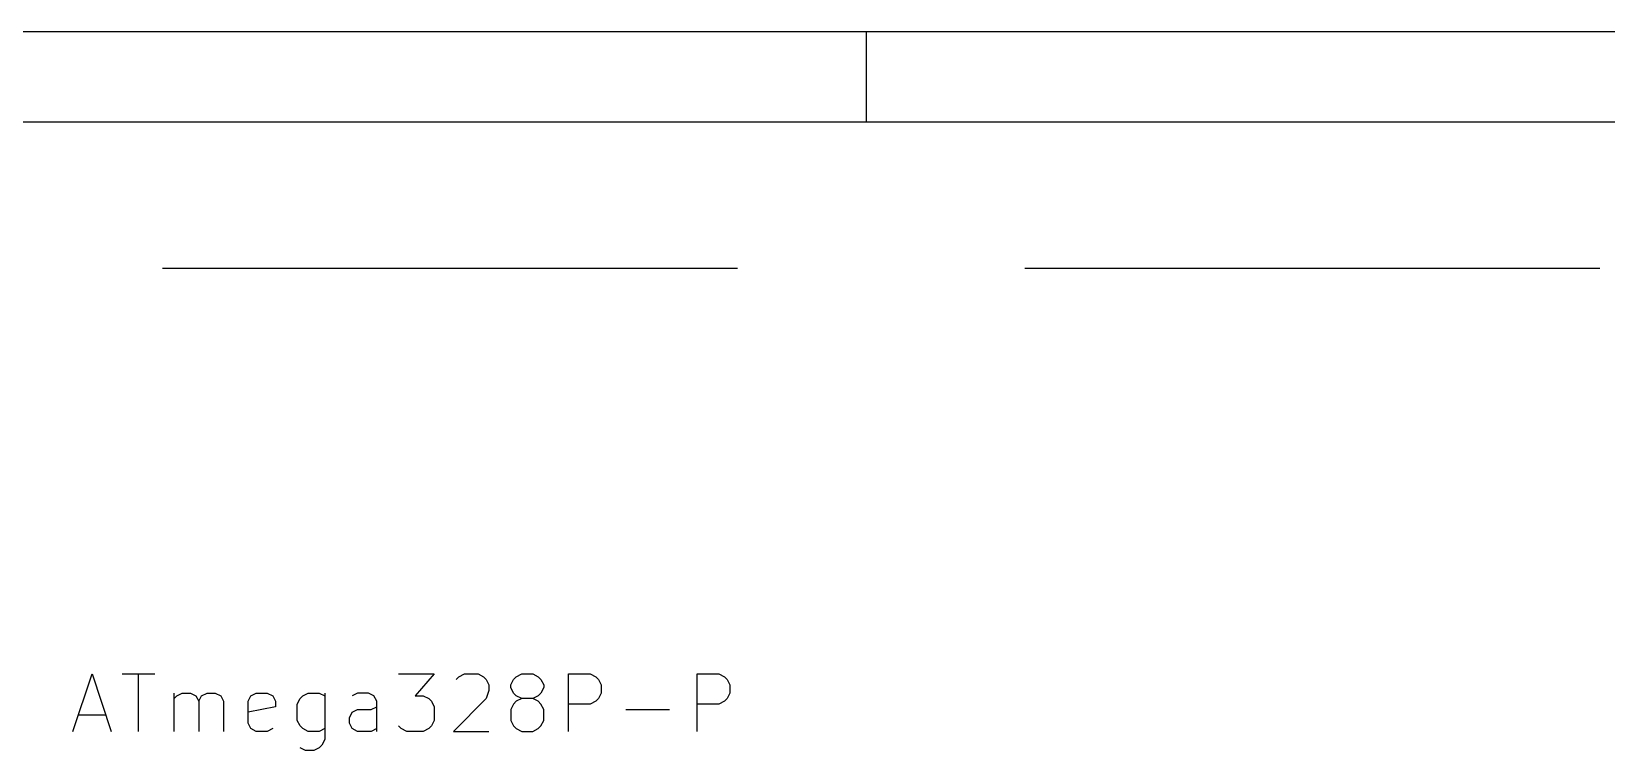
# Model space of a CAD drawing. Extents: x 0.4 to 11.3, y -7.9 to -0.4.
# Drawn here: x 1.636 to 3.006, y -1.019 to -0.394 of the extents above; entities that cross this region are included whole.
import ezdxf

# ---------------------------------------------------------------- set-up
doc = ezdxf.new("R2010")
doc.units = 0
doc.header["$MEASUREMENT"] = 0
doc.linetypes.add('DASHED', pattern=[0.75, 0.5, -0.25])
for name, color, linetype in [('BLUE3', 171, 'CONTINUOUS'), ('CYAN2', 4, 'CONTINUOUS'), ('RED2', 1, 'CONTINUOUS')]:
    doc.layers.add(name, color=color, linetype=linetype)

msp = doc.modelspace()

# ---------------------------------------------------------------- linework, layer by layer
at = {"layer": 'BLUE3', "linetype": 'DASHED'}
msp.add_line((6.75, -0.6), (0.55, -0.6), dxfattribs=at)
at = {"layer": 'CYAN2', "linetype": 'CONTINUOUS'}
for p, q in [((1.6719, -1.0028), (1.6886, -0.9528)), ((1.6719, -1.0028), (1.6886, -0.9528)), ((1.6886, -0.9528), (1.7052, -1.0028)), ((1.6886, -0.9528), (1.7052, -1.0028)), ((1.7148, -0.9528), (1.7433, -0.9528)), ((1.7148, -0.9528), (1.7433, -0.9528)), ((1.7291, -1.0028), (1.7291, -0.9528)), ((1.7291, -1.0028), (1.7291, -0.9528)), ((1.9552, -0.9528), (1.9862, -0.9528)), ((1.9552, -0.9528), (1.9862, -0.9528)), ((1.9862, -0.9528), (1.9695, -0.9719)), ((1.9862, -0.9528), (1.9695, -0.9719)), ((2.0052, -0.9576), (2.0076, -0.9552)), ((2.0052, -0.9576), (2.0076, -0.9552)), ((2.0076, -0.9552), (2.0124, -0.9528)), ((2.0076, -0.9552), (2.0124, -0.9528)), ((2.0124, -0.9528), (2.0243, -0.9528)), ((2.0124, -0.9528), (2.0243, -0.9528)), ((2.0243, -0.9528), (2.029, -0.9552)), ((2.0243, -0.9528), (2.029, -0.9552)), ((2.029, -0.9552), (2.0314, -0.9576)), ((2.029, -0.9552), (2.0314, -0.9576)), ((2.0314, -0.9576), (2.0338, -0.9623)), ((2.0314, -0.9576), (2.0338, -0.9623)), ((2.0529, -0.9623), (2.0552, -0.9576)), ((2.0529, -0.9623), (2.0552, -0.9576)), ((2.0552, -0.9576), (2.0576, -0.9552)), ((2.0552, -0.9576), (2.0576, -0.9552)), ((2.0576, -0.9552), (2.0624, -0.9528)), ((2.0576, -0.9552), (2.0624, -0.9528)), ((2.0624, -0.9528), (2.0719, -0.9528)), ((2.0624, -0.9528), (2.0719, -0.9528)), ((2.0719, -0.9528), (2.0767, -0.9552)), ((2.0719, -0.9528), (2.0767, -0.9552)), ((2.0767, -0.9552), (2.079, -0.9576)), ((2.0767, -0.9552), (2.079, -0.9576)), ((2.079, -0.9576), (2.0814, -0.9623)), ((2.079, -0.9576), (2.0814, -0.9623)), ((2.1029, -1.0028), (2.1029, -0.9528)), ((2.1029, -0.9528), (2.1219, -0.9528)), ((2.1029, -1.0028), (2.1029, -0.9528)), ((2.1029, -0.9528), (2.1219, -0.9528)), ((2.1219, -0.9528), (2.1267, -0.9552)), ((2.1219, -0.9528), (2.1267, -0.9552)), ((2.1267, -0.9552), (2.129, -0.9576)), ((2.1267, -0.9552), (2.129, -0.9576)), ((2.129, -0.9576), (2.1314, -0.9623)), ((2.129, -0.9576), (2.1314, -0.9623)), ((2.2148, -1.0028), (2.2148, -0.9528)), ((2.2148, -0.9528), (2.2338, -0.9528)), ((2.2148, -1.0028), (2.2148, -0.9528)), ((2.2148, -0.9528), (2.2338, -0.9528)), ((2.2338, -0.9528), (2.2386, -0.9552)), ((2.2338, -0.9528), (2.2386, -0.9552)), ((2.2386, -0.9552), (2.2409, -0.9576)), ((2.2386, -0.9552), (2.2409, -0.9576)), ((2.2409, -0.9576), (2.2433, -0.9623)), ((2.2409, -0.9576), (2.2433, -0.9623)), ((1.76, -1.0028), (1.76, -0.9695)), ((1.76, -1.0028), (1.76, -0.9695)), ((1.76, -0.9742), (1.7624, -0.9719)), ((1.76, -0.9742), (1.7624, -0.9719)), ((1.7624, -0.9719), (1.7671, -0.9695)), ((1.7624, -0.9719), (1.7671, -0.9695)), ((1.7671, -0.9695), (1.7743, -0.9695)), ((1.7671, -0.9695), (1.7743, -0.9695)), ((1.7743, -0.9695), (1.779, -0.9719)), ((1.7743, -0.9695), (1.779, -0.9719)), ((1.779, -0.9719), (1.7814, -0.9766)), ((1.779, -0.9719), (1.7814, -0.9766)), ((1.7814, -0.9766), (1.7838, -0.9719)), ((1.7814, -0.9766), (1.7838, -0.9719)), ((1.7838, -0.9719), (1.7886, -0.9695)), ((1.7838, -0.9719), (1.7886, -0.9695)), ((1.7886, -0.9695), (1.7957, -0.9695)), ((1.7886, -0.9695), (1.7957, -0.9695)), ((1.7957, -0.9695), (1.8005, -0.9719)), ((1.7957, -0.9695), (1.8005, -0.9719)), ((1.8005, -0.9719), (1.8029, -0.9766)), ((1.8005, -0.9719), (1.8029, -0.9766)), ((1.8243, -0.9766), (1.8267, -0.9719)), ((1.8243, -0.9766), (1.8267, -0.9719)), ((1.8267, -0.9719), (1.8314, -0.9695)), ((1.8267, -0.9719), (1.8314, -0.9695)), ((1.8314, -0.9695), (1.841, -0.9695)), ((1.8314, -0.9695), (1.841, -0.9695)), ((1.841, -0.9695), (1.8457, -0.9719)), ((1.841, -0.9695), (1.8457, -0.9719)), ((1.8457, -0.9719), (1.8481, -0.9766)), ((1.8457, -0.9719), (1.8481, -0.9766)), ((1.8695, -0.9742), (1.8719, -0.9719)), ((1.8695, -0.9742), (1.8719, -0.9719)), ((1.8719, -0.9719), (1.8767, -0.9695)), ((1.8719, -0.9719), (1.8767, -0.9695)), ((1.8767, -0.9695), (1.8862, -0.9695)), ((1.8767, -0.9695), (1.8862, -0.9695)), ((1.8862, -0.9695), (1.891, -0.9719)), ((1.8862, -0.9695), (1.891, -0.9719)), ((1.891, -0.9695), (1.891, -1.0099)), ((1.891, -0.9695), (1.891, -1.0099)), ((1.9195, -0.9695), (1.9148, -0.9719)), ((1.9195, -0.9695), (1.9148, -0.9719)), ((1.929, -0.9695), (1.9195, -0.9695)), ((1.929, -0.9695), (1.9195, -0.9695)), ((1.9338, -0.9719), (1.929, -0.9695)), ((1.9338, -0.9719), (1.929, -0.9695)), ((1.9362, -0.9766), (1.9338, -0.9719)), ((1.9362, -0.9766), (1.9338, -0.9719)), ((1.9695, -0.9719), (1.9767, -0.9719)), ((1.9695, -0.9719), (1.9767, -0.9719)), ((1.9767, -0.9719), (1.9814, -0.9742)), ((1.9767, -0.9719), (1.9814, -0.9742)), ((2.0338, -0.9671), (2.0314, -0.9742)), ((2.0338, -0.9671), (2.0314, -0.9742)), ((2.0338, -0.9623), (2.0338, -0.9671)), ((2.0338, -0.9623), (2.0338, -0.9671)), ((2.0529, -0.9647), (2.0529, -0.9623)), ((2.0529, -0.9647), (2.0529, -0.9623)), ((2.0552, -0.9695), (2.0529, -0.9647)), ((2.0552, -0.9695), (2.0529, -0.9647)), ((2.0576, -0.9719), (2.0552, -0.9695)), ((2.0576, -0.9719), (2.0552, -0.9695)), ((2.0624, -0.9742), (2.0576, -0.9719)), ((2.0624, -0.9742), (2.0576, -0.9719)), ((2.0767, -0.9719), (2.0719, -0.9742)), ((2.0767, -0.9719), (2.0719, -0.9742)), ((2.079, -0.9695), (2.0767, -0.9719)), ((2.079, -0.9695), (2.0767, -0.9719)), ((2.0814, -0.9647), (2.079, -0.9695)), ((2.0814, -0.9647), (2.079, -0.9695)), ((2.0814, -0.9623), (2.0814, -0.9647)), ((2.0814, -0.9623), (2.0814, -0.9647)), ((2.1314, -0.9695), (2.129, -0.9742)), ((2.1314, -0.9695), (2.129, -0.9742)), ((2.1314, -0.9623), (2.1314, -0.9695)), ((2.1314, -0.9623), (2.1314, -0.9695)), ((2.2433, -0.9695), (2.2409, -0.9742)), ((2.2433, -0.9695), (2.2409, -0.9742)), ((2.2433, -0.9623), (2.2433, -0.9695)), ((2.2433, -0.9623), (2.2433, -0.9695)), ((1.7814, -0.9766), (1.7814, -1.0028)), ((1.7814, -0.9766), (1.7814, -1.0028)), ((1.8029, -0.9766), (1.8029, -1.0028)), ((1.8029, -0.9766), (1.8029, -1.0028)), ((1.8243, -0.9957), (1.8243, -0.9766)), ((1.8243, -0.9957), (1.8243, -0.9766)), ((1.8481, -0.9814), (1.8243, -0.9861)), ((1.8481, -0.9814), (1.8243, -0.9861)), ((1.8481, -0.9766), (1.8481, -0.9814)), ((1.8481, -0.9766), (1.8481, -0.9814)), ((1.8671, -0.979), (1.8695, -0.9742)), ((1.8671, -0.979), (1.8695, -0.9742)), ((1.8671, -0.9933), (1.8671, -0.979)), ((1.8671, -0.9933), (1.8671, -0.979)), ((1.9124, -0.9909), (1.9148, -0.9861)), ((1.9124, -0.9909), (1.9148, -0.9861)), ((1.9148, -0.9861), (1.9195, -0.9838)), ((1.9148, -0.9861), (1.9195, -0.9838)), ((1.9195, -0.9838), (1.9314, -0.9838)), ((1.9195, -0.9838), (1.9314, -0.9838)), ((1.9314, -0.9838), (1.9362, -0.9814)), ((1.9314, -0.9838), (1.9362, -0.9814)), ((1.9362, -1.0028), (1.9362, -0.9766)), ((1.9362, -1.0028), (1.9362, -0.9766)), ((1.9814, -0.9742), (1.9838, -0.9766)), ((1.9814, -0.9742), (1.9838, -0.9766)), ((1.9838, -0.9766), (1.9862, -0.9814)), ((1.9838, -0.9766), (1.9862, -0.9814)), ((1.9862, -0.9814), (1.9862, -0.9933)), ((1.9862, -0.9814), (1.9862, -0.9933)), ((2.0314, -0.9742), (2.0029, -1.0028)), ((2.0314, -0.9742), (2.0029, -1.0028)), ((2.0552, -0.979), (2.0529, -0.9838)), ((2.0552, -0.979), (2.0529, -0.9838)), ((2.0529, -0.9838), (2.0529, -0.9933)), ((2.0529, -0.9838), (2.0529, -0.9933)), ((2.0576, -0.9766), (2.0552, -0.979)), ((2.0576, -0.9766), (2.0552, -0.979)), ((2.0624, -0.9742), (2.0576, -0.9766)), ((2.0624, -0.9742), (2.0576, -0.9766)), ((2.0719, -0.9742), (2.0624, -0.9742)), ((2.0719, -0.9742), (2.0624, -0.9742)), ((2.0767, -0.9766), (2.0719, -0.9742)), ((2.0767, -0.9766), (2.0719, -0.9742)), ((2.079, -0.979), (2.0767, -0.9766)), ((2.079, -0.979), (2.0767, -0.9766)), ((2.0814, -0.9838), (2.079, -0.979)), ((2.0814, -0.9838), (2.079, -0.979)), ((2.0814, -0.9933), (2.0814, -0.9838)), ((2.0814, -0.9933), (2.0814, -0.9838)), ((2.1219, -0.979), (2.1029, -0.979)), ((2.1219, -0.979), (2.1029, -0.979)), ((2.1267, -0.9766), (2.1219, -0.979)), ((2.1267, -0.9766), (2.1219, -0.979)), ((2.129, -0.9742), (2.1267, -0.9766)), ((2.129, -0.9742), (2.1267, -0.9766)), ((2.1529, -0.9838), (2.1909, -0.9838)), ((2.1529, -0.9838), (2.1909, -0.9838)), ((2.2338, -0.979), (2.2148, -0.979)), ((2.2338, -0.979), (2.2148, -0.979)), ((2.2386, -0.9766), (2.2338, -0.979)), ((2.2386, -0.9766), (2.2338, -0.979)), ((2.2409, -0.9742), (2.2386, -0.9766)), ((2.2409, -0.9742), (2.2386, -0.9766)), ((1.6767, -0.9885), (1.7005, -0.9885)), ((1.6767, -0.9885), (1.7005, -0.9885)), ((1.8267, -1.0004), (1.8243, -0.9957)), ((1.8267, -1.0004), (1.8243, -0.9957)), ((1.8695, -0.998), (1.8671, -0.9933)), ((1.8695, -0.998), (1.8671, -0.9933)), ((1.8719, -1.0004), (1.8695, -0.998)), ((1.8719, -1.0004), (1.8695, -0.998)), ((1.9124, -0.9957), (1.9124, -0.9909)), ((1.9124, -0.9957), (1.9124, -0.9909)), ((1.9148, -1.0004), (1.9124, -0.9957)), ((1.9148, -1.0004), (1.9124, -0.9957)), ((1.9576, -1.0004), (1.9552, -0.998)), ((1.9576, -1.0004), (1.9552, -0.998)), ((1.9838, -0.998), (1.9814, -1.0004)), ((1.9838, -0.998), (1.9814, -1.0004)), ((1.9862, -0.9933), (1.9838, -0.998)), ((1.9862, -0.9933), (1.9838, -0.998)), ((2.0529, -0.9933), (2.0552, -0.998)), ((2.0529, -0.9933), (2.0552, -0.998)), ((2.0552, -0.998), (2.0576, -1.0004)), ((2.0552, -0.998), (2.0576, -1.0004)), ((2.0767, -1.0004), (2.079, -0.998)), ((2.0767, -1.0004), (2.079, -0.998)), ((2.079, -0.998), (2.0814, -0.9933)), ((2.079, -0.998), (2.0814, -0.9933)), ((1.8314, -1.0028), (1.8267, -1.0004)), ((1.8314, -1.0028), (1.8267, -1.0004)), ((1.841, -1.0028), (1.8314, -1.0028)), ((1.841, -1.0028), (1.8314, -1.0028)), ((1.8457, -1.0004), (1.841, -1.0028)), ((1.8457, -1.0004), (1.841, -1.0028)), ((1.8767, -1.0028), (1.8719, -1.0004)), ((1.8767, -1.0028), (1.8719, -1.0004)), ((1.8862, -1.0028), (1.8767, -1.0028)), ((1.8862, -1.0028), (1.8767, -1.0028)), ((1.891, -1.0004), (1.8862, -1.0028)), ((1.891, -1.0004), (1.8862, -1.0028)), ((1.891, -1.0099), (1.8886, -1.0147)), ((1.891, -1.0099), (1.8886, -1.0147)), ((1.9195, -1.0028), (1.9148, -1.0004)), ((1.9195, -1.0028), (1.9148, -1.0004)), ((1.9314, -1.0028), (1.9195, -1.0028)), ((1.9314, -1.0028), (1.9195, -1.0028)), ((1.9362, -1.0004), (1.9314, -1.0028)), ((1.9362, -1.0004), (1.9314, -1.0028)), ((1.9624, -1.0028), (1.9576, -1.0004)), ((1.9624, -1.0028), (1.9576, -1.0004)), ((1.9767, -1.0028), (1.9624, -1.0028)), ((1.9767, -1.0028), (1.9624, -1.0028)), ((1.9814, -1.0004), (1.9767, -1.0028)), ((1.9814, -1.0004), (1.9767, -1.0028)), ((2.0029, -1.0028), (2.0338, -1.0028)), ((2.0029, -1.0028), (2.0338, -1.0028)), ((2.0576, -1.0004), (2.0624, -1.0028)), ((2.0576, -1.0004), (2.0624, -1.0028)), ((2.0624, -1.0028), (2.0719, -1.0028)), ((2.0624, -1.0028), (2.0719, -1.0028)), ((2.0719, -1.0028), (2.0767, -1.0004)), ((2.0719, -1.0028), (2.0767, -1.0004)), ((1.8743, -1.0195), (1.8695, -1.0171)), ((1.8743, -1.0195), (1.8695, -1.0171)), ((1.8814, -1.0195), (1.8743, -1.0195)), ((1.8814, -1.0195), (1.8743, -1.0195)), ((1.8862, -1.0171), (1.8814, -1.0195)), ((1.8862, -1.0171), (1.8814, -1.0195)), ((1.8886, -1.0147), (1.8862, -1.0171)), ((1.8886, -1.0147), (1.8862, -1.0171))]:
    msp.add_line(p, q, dxfattribs=at)
at = {"layer": 'RED2', "linetype": 'CONTINUOUS'}
for p, q in [((0.3937, -0.3937), (11.2993, -0.3937)), ((2.3622, -0.4724), (2.3622, -0.3937)), ((0.4724, -0.4724), (11.2206, -0.4724))]:
    msp.add_line(p, q, dxfattribs=at)

doc.saveas('drawing.dxf')
